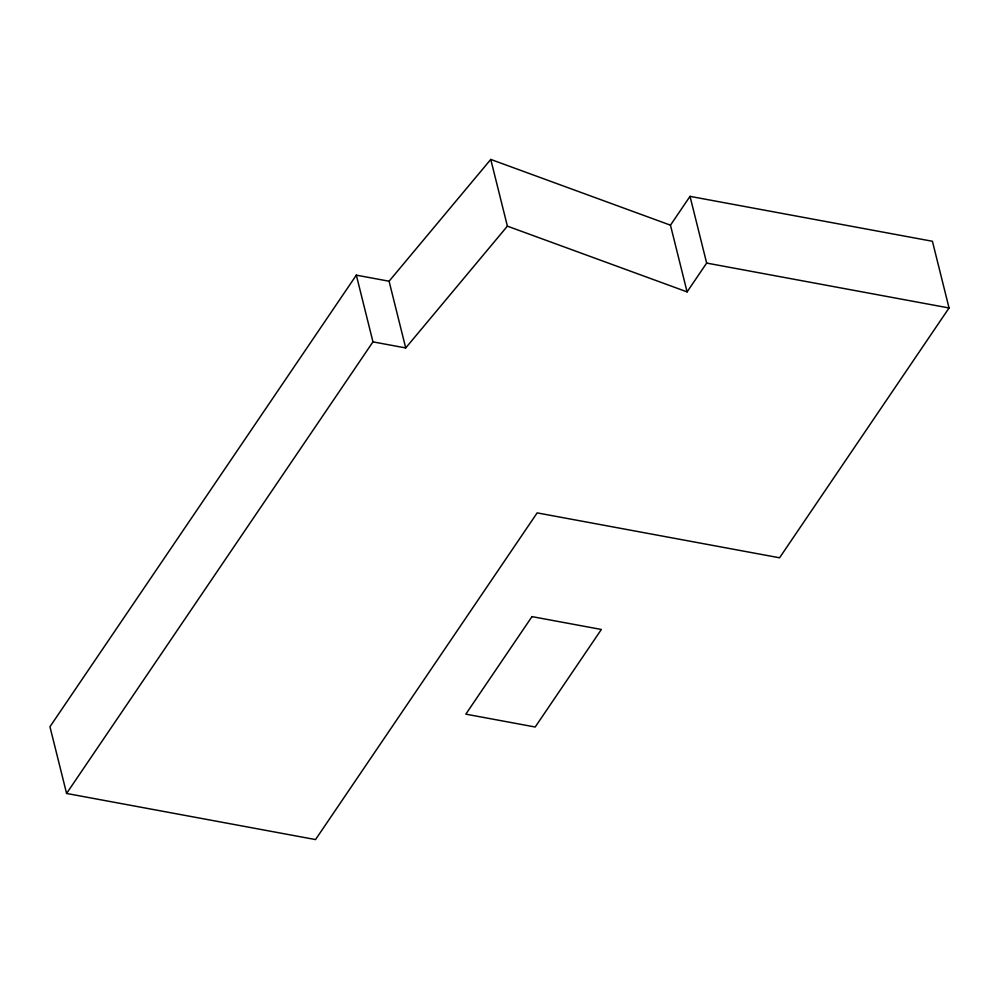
<?xml version="1.0" encoding="UTF-8"?>
<svg xmlns="http://www.w3.org/2000/svg" width="999" height="999" viewBox="0 0 999 999"><rect width="100%" height="100%" fill="white"/><g stroke="black" fill="none" stroke-linecap="round" stroke-linejoin="round"><path stroke-width="1.5" d="M490.759 159.428L389.086 281.219L356.331 275.15L49.95 726.735L66.583 793.456L315.534 839.572L537.162 512.887L779.57 557.792L949.05 307.979L932.417 241.271L690.022 196.366L670.466 225.175L687.1 291.895L507.392 226.149L490.759 159.428L670.466 225.175M66.583 793.456L372.964 341.87L356.331 275.15M687.1 291.895L706.655 263.074L690.022 196.366M372.964 341.87L405.719 347.939L507.392 226.149M706.655 263.074L949.05 307.979M389.086 281.219L405.719 347.939M531.992 616.62L465.821 714.148L535.189 727.01L601.361 629.47L531.992 616.62"/></g></svg>
